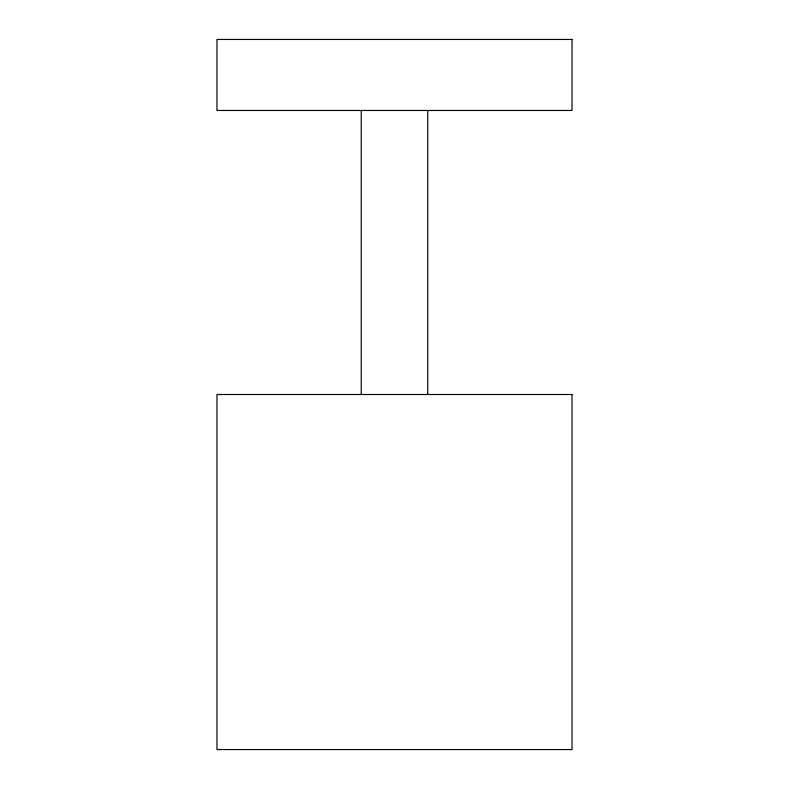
<?xml version="1.0" encoding="UTF-8"?>
<svg xmlns="http://www.w3.org/2000/svg" width="789" height="789" viewBox="0 0 789 789"><rect width="100%" height="100%" fill="white"/><g stroke="black" fill="none" stroke-linecap="round" stroke-linejoin="round"><path stroke-width="1.18" d="M427.756 110.46L427.756 394.5M361.244 110.46L361.244 394.5M572.025 39.45L216.975 39.45L216.975 110.46L572.025 110.46L572.025 39.45M572.025 394.5L216.975 394.5L216.975 749.55L572.025 749.55L572.025 394.5"/></g></svg>
